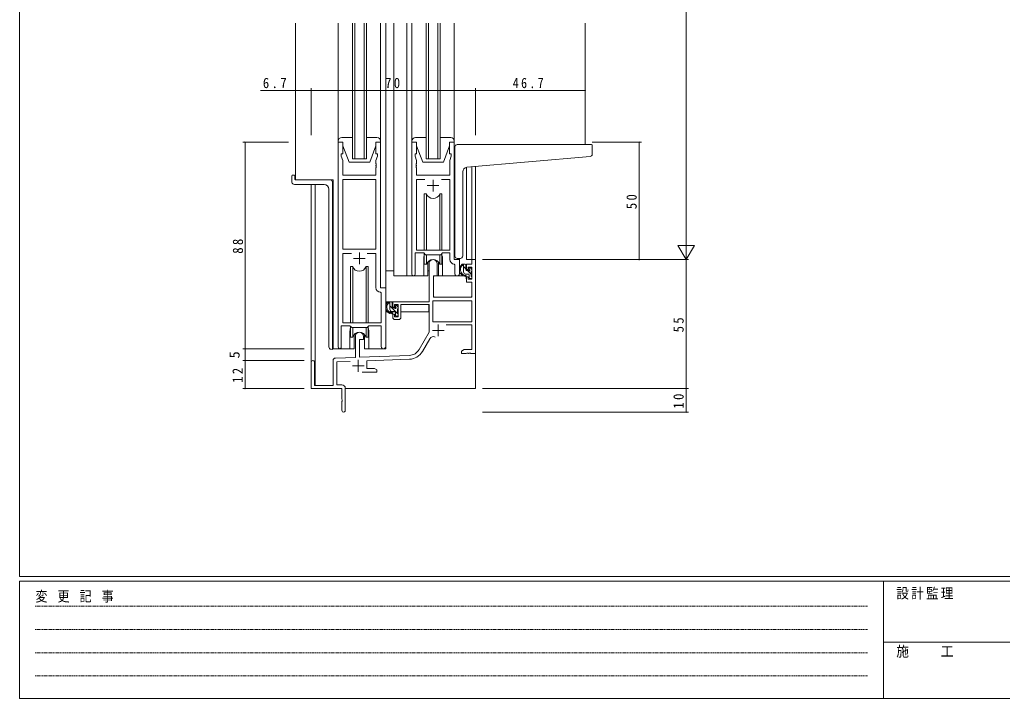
# Model space of a CAD drawing. Units: millimetres, scale not verified. Extents: x -567 to 567, y -403 to 403.
# Drawn here: x -562.7 to -144.2, y -403 to -113.7 of the extents above; entities that cross this region are included whole.
import ezdxf
from ezdxf.enums import TextEntityAlignment as Align

# ---------------------------------------------------------------- set-up
doc = ezdxf.new("R2010")
doc.units = ezdxf.units.MM
doc.header["$LTSCALE"] = 2
doc.linetypes.add('USER1', pattern=[0.375, 0.25, -0.125])
for name, color, linetype, lineweight in [('0-1_YKK_ZWAK', 7, 'Continuous', 18), ('0-3_YKK_11', 7, 'Continuous', 18), ('0-4_YKK_12', 2, 'Continuous', 18), ('0-5_YKK_13', 4, 'Continuous', 18), ('0-6_YKK_D', 6, 'Continuous', 18)]:
    doc.layers.add(name, color=color, linetype=linetype, lineweight=lineweight)
doc.styles.add('ＭＳ ゴシック', font='')
doc.styles.get('ＭＳ ゴシック').set_extended_font_data('MS Gothic')

msp = doc.modelspace()

# ---------------------------------------------------------------- linework, layer by layer
at = {"layer": '0-1_YKK_ZWAK'}
for p, q in [((-562.726, -350.982), (-562.726, 399.018)), ((537.274, -350.982), (-562.726, -350.982)), ((-562.726, -402.982), (-562.726, -352.982)), ((483.274, -352.982), (-562.726, -352.982)), ((-194.726, -352.982), (-194.726, -402.982)), ((-194.726, -378.981), (-10.726, -378.981)), ((-562.726, -402.982), (483.274, -402.982))]:
    msp.add_line(p, q, dxfattribs=at)
at = {"layer": '0-1_YKK_ZWAK', "linetype": 'USER1'}
for p, q in [((-556.157, -363.714), (-201.596, -363.714)), ((-556.157, -373.612), (-201.596, -373.612)), ((-556.157, -383.51), (-201.596, -383.51)), ((-556.157, -393.408), (-201.596, -393.408))]:
    msp.add_line(p, q, dxfattribs=at)
at = {"layer": '0-3_YKK_11'}
for p, q in [((-425.026, -165.982), (-427.026, -165.982)), ((-427.026, -165.982), (-427.026, -253.332)), ((-425.026, -170.982), (-425.026, -165.982)), ((-411.026, -165.982), (-411.026, -170.982)), ((-409.026, -165.982), (-411.026, -165.982)), ((-409.026, -227.982), (-409.026, -165.982)), ((-393.626, -165.982), (-395.626, -165.982)), ((-395.626, -165.982), (-395.626, -222.332)), ((-393.626, -170.982), (-393.626, -165.982)), ((-379.626, -165.982), (-379.626, -170.982)), ((-377.626, -165.982), (-379.626, -165.982)), ((-377.626, -215.982), (-377.626, -165.982)), ((-425.726, -170.982), (-425.026, -170.982)), ((-425.726, -171.982), (-425.726, -170.982)), ((-411.026, -170.982), (-410.326, -170.982)), ((-410.326, -170.982), (-410.326, -171.982)), ((-394.326, -170.982), (-393.626, -170.982)), ((-394.326, -171.982), (-394.326, -170.982)), ((-379.626, -170.982), (-378.926, -170.982)), ((-378.926, -170.982), (-378.926, -171.982)), ((-425.096, -173.713), (-425.726, -171.982)), ((-425.096, -179.982), (-425.096, -173.713)), ((-410.326, -171.982), (-410.956, -173.713)), ((-410.956, -173.713), (-410.956, -175.024)), ((-410.956, -175.024), (-410.836, -175.207)), ((-410.836, -175.757), (-410.956, -175.941)), ((-410.836, -175.207), (-410.836, -175.757)), ((-393.696, -173.713), (-394.326, -171.982)), ((-393.816, -175.207), (-393.696, -175.024)), ((-393.816, -175.757), (-393.816, -175.207)), ((-393.696, -175.941), (-393.816, -175.757)), ((-393.696, -175.024), (-393.696, -173.713)), ((-378.926, -171.982), (-379.556, -173.713)), ((-379.556, -173.713), (-379.556, -179.982)), ((-410.956, -175.941), (-410.956, -176.024)), ((-410.956, -176.024), (-410.836, -176.207)), ((-410.836, -176.757), (-410.956, -176.941)), ((-410.956, -176.941), (-410.956, -179.982)), ((-410.836, -176.207), (-410.836, -176.757)), ((-393.816, -176.207), (-393.696, -176.024)), ((-393.816, -176.757), (-393.816, -176.207)), ((-393.696, -176.941), (-393.816, -176.757)), ((-393.696, -176.024), (-393.696, -175.941)), ((-393.696, -179.982), (-393.696, -176.941)), ((-410.956, -179.982), (-425.096, -179.982)), ((-425.096, -181.912), (-425.096, -211.482)), ((-410.956, -181.912), (-425.096, -181.912)), ((-425.096, -181.912), (-425.096, -211.482)), ((-410.956, -211.482), (-410.956, -181.912)), ((-379.556, -179.982), (-393.696, -179.982)), ((-390.213, -181.912), (-393.696, -181.912)), ((-393.696, -181.912), (-393.696, -211.982)), ((-390.213, -181.912), (-393.696, -181.912)), ((-386.626, -181.982), (-386.626, -186.982)), ((-379.556, -181.912), (-383.039, -181.912)), ((-379.556, -211.982), (-379.556, -181.912)), ((-389.126, -184.482), (-384.126, -184.482)), ((-425.096, -211.482), (-410.956, -211.482)), ((-421.376, -213.412), (-425.096, -213.412)), ((-425.096, -213.412), (-425.096, -242.982)), ((-421.376, -213.412), (-425.096, -213.412)), ((-418.026, -212.982), (-418.026, -217.982)), ((-410.956, -213.412), (-414.676, -213.412)), ((-410.956, -227.912), (-410.956, -213.412)), ((-394.326, -213.182), (-390.626, -213.182)), ((-394.326, -222.332), (-394.326, -213.182)), ((-393.696, -211.982), (-379.556, -211.982)), ((-390.626, -213.182), (-389.896, -213.912)), ((-383.356, -213.912), (-382.626, -213.182)), ((-382.626, -213.182), (-379.556, -213.182)), ((-379.556, -213.182), (-379.556, -215.912)), ((-420.526, -215.482), (-415.526, -215.482)), ((-389.896, -213.912), (-383.356, -213.912)), ((-375.426, -215.982), (-377.626, -215.982)), ((-375.426, -222.017), (-375.426, -215.982)), ((-370.156, -215.982), (-368.526, -215.982)), ((-370.156, -217.982), (-370.156, -215.982)), ((-368.526, -215.982), (-368.526, -255.982)), ((-388.326, -233.982), (-388.326, -217.682)), ((-384.926, -217.682), (-384.926, -222.982)), ((-377.643, -217.911), (-377.356, -218.21)), ((-377.356, -218.21), (-377.356, -222.017)), ((-372.426, -217.982), (-370.156, -217.982)), ((-372.426, -220.282), (-372.426, -217.982)), ((-371.626, -220.282), (-372.426, -220.282)), ((-371.626, -219.182), (-371.626, -220.282)), ((-370.156, -219.182), (-371.626, -219.182)), ((-370.156, -224.382), (-370.156, -219.182)), ((-386.526, -222.982), (-386.526, -231.982)), ((-384.926, -222.982), (-386.526, -222.982)), ((-372.426, -223.282), (-371.626, -223.282)), ((-372.426, -225.582), (-372.426, -223.282)), ((-370.156, -225.582), (-372.426, -225.582)), ((-371.626, -223.282), (-371.626, -224.382)), ((-371.626, -224.382), (-370.156, -224.382)), ((-370.156, -231.982), (-370.156, -225.582)), ((-408.756, -230.21), (-409.043, -229.911)), ((-406.826, -227.982), (-409.026, -227.982)), ((-406.826, -253.017), (-406.826, -227.982)), ((-408.756, -242.982), (-408.756, -230.21)), ((-403.826, -233.982), (-388.326, -233.982)), ((-403.826, -236.282), (-403.826, -233.982)), ((-370.156, -233.612), (-386.696, -233.612)), ((-386.696, -233.612), (-386.696, -242.582)), ((-370.156, -233.612), (-386.696, -233.612)), ((-386.526, -231.982), (-370.156, -231.982)), ((-370.156, -242.582), (-370.156, -233.612)), ((-403.026, -236.282), (-403.826, -236.282)), ((-403.026, -235.182), (-403.026, -236.282)), ((-401.526, -235.182), (-403.026, -235.182)), ((-401.526, -240.382), (-401.526, -235.182)), ((-400.326, -235.182), (-400.326, -240.582)), ((-388.326, -235.182), (-400.326, -235.182)), ((-388.326, -246.982), (-388.326, -235.182)), ((-403.826, -239.282), (-403.026, -239.282)), ((-403.826, -240.582), (-403.826, -239.282)), ((-403.026, -239.282), (-403.026, -240.382)), ((-403.026, -240.382), (-401.526, -240.382)), ((-401.326, -241.582), (-402.826, -241.582)), ((-386.696, -242.582), (-370.156, -242.582)), ((-425.726, -244.182), (-422.026, -244.182)), ((-425.726, -253.332), (-425.726, -244.182)), ((-425.096, -242.982), (-408.756, -242.982)), ((-422.026, -244.182), (-421.296, -244.912)), ((-421.296, -244.912), (-414.756, -244.912)), ((-414.756, -244.912), (-414.026, -244.182)), ((-414.026, -244.182), (-408.756, -244.182)), ((-408.756, -244.182), (-408.756, -253.017)), ((-386.926, -246.182), (-381.926, -246.182)), ((-384.426, -243.682), (-384.426, -248.682)), ((-370.156, -243.782), (-381.027, -243.782)), ((-370.156, -254.352), (-370.156, -243.782)), ((-419.726, -257.651), (-419.726, -248.682)), ((-418.026, -249.982), (-418.026, -257.591)), ((-416.326, -249.982), (-418.026, -249.982)), ((-416.326, -248.682), (-416.326, -249.982)), ((-392.58, -254.351), (-388.326, -246.982)), ((-388.033, -249.734), (-391.169, -255.166)), ((-374.526, -254.982), (-373.435, -254.352)), ((-374.526, -255.982), (-374.526, -254.982)), ((-373.435, -254.352), (-370.156, -254.352)), ((-429.226, -269.582), (-429.226, -258.948)), ((-428.261, -257.949), (-419.726, -257.651)), ((-421.959, -259.36), (-427.596, -259.556)), ((-418.526, -258.782), (-418.526, -263.782)), ((-418.026, -257.591), (-396.736, -256.848)), ((-396.679, -258.477), (-414.826, -259.111)), ((-414.826, -259.111), (-414.826, -262.352)), ((-372.484, -255.982), (-374.526, -255.982)), ((-372.301, -255.862), (-372.484, -255.982)), ((-371.751, -255.862), (-372.301, -255.862)), ((-371.568, -255.982), (-371.751, -255.862)), ((-371.484, -255.982), (-371.568, -255.982)), ((-371.301, -255.862), (-371.484, -255.982)), ((-370.751, -255.862), (-371.301, -255.862)), ((-370.568, -255.982), (-370.751, -255.862)), ((-368.526, -255.982), (-370.568, -255.982)), ((-438.526, -270.982), (-438.526, -259.682)), ((-437.126, -259.682), (-437.126, -269.582)), ((-427.596, -259.556), (-427.596, -269.352)), ((-421.026, -261.282), (-416.026, -261.282)), ((-414.826, -262.352), (-411.617, -262.352)), ((-411.617, -262.352), (-410.526, -262.982)), ((-410.526, -262.982), (-410.526, -263.982)), ((-410.526, -263.982), (-416.876, -263.982)), ((-425.526, -270.982), (-438.526, -270.982)), ((-437.126, -269.582), (-429.226, -269.582)), ((-427.596, -269.352), (-425.526, -269.352)), ((-425.526, -275.524), (-425.526, -270.982)), ((-424.026, -270.852), (-424.026, -280.232)), ((-425.406, -275.707), (-425.526, -275.524)), ((-425.406, -276.257), (-425.406, -275.707)), ((-425.526, -276.441), (-425.406, -276.257)), ((-425.526, -280.232), (-425.526, -276.441))]:
    msp.add_line(p, q, dxfattribs=at)
for centre, radius, start, end in [((-386.626, -217.682), 1.7, 359.99999, 180.00001), ((-377.556, -215.912), 2, 180, 267.50807), ((-394.976, -222.332), 0.65, 179.99999, 0.00001), ((-376.391, -222.017), 0.965, 179.99999, 0.00001), ((-408.956, -227.912), 2, 180, 267.50807), ((-402.826, -240.582), 1, 180.00001, 269.99999), ((-401.326, -240.582), 1, 270.00001, 359.99999), ((-418.026, -248.682), 1.7, 359.99999, 180.00001), ((-386.474, -250.634), 1.8, 65.29866, 149.99999), ((-426.376, -253.332), 0.65, 179.99999, 0.00001), ((-407.791, -253.017), 0.965, 179.99999, 0.00001), ((-396.91, -251.851), 5, 272, 330), ((-396.91, -251.851), 6.63, 272, 330), ((-437.826, -259.682), 0.7, 359.99999, 180.00001), ((-428.226, -258.948), 1, 91.99998, 180), ((-425.526, -270.852), 1.5, 0.00001, 89.99999), ((-424.776, -280.232), 0.75, 179.99999, 0.00001)]:
    msp.add_arc(centre, radius, start, end, dxfattribs=at)
at = {"layer": '0-4_YKK_12'}
for p, q in [((-445.226, -115.232), (-445.226, -181.982)), ((-421.026, -172.982), (-421.026, -115.232)), ((-420.026, -115.232), (-420.026, -172.982)), ((-416.026, -172.982), (-416.026, -115.232)), ((-415.026, -115.232), (-415.026, -172.982)), ((-406.826, -115.232), (-406.826, -253.982)), ((-403.326, -115.232), (-403.326, -222.982)), ((-397.826, -115.232), (-397.826, -222.982)), ((-389.626, -172.982), (-389.626, -115.232)), ((-388.626, -115.232), (-388.626, -172.982)), ((-384.626, -172.982), (-384.626, -115.232)), ((-383.626, -115.232), (-383.626, -172.982)), ((-321.826, -115.232), (-321.826, -166.985)), ((-415.026, -172.982), (-421.026, -172.982)), ((-383.626, -172.982), (-389.626, -172.982)), ((-372.426, -176.688), (-372.426, -215.982)), ((-370.156, -215.982), (-370.156, -176.476)), ((-368.526, -176.334), (-368.526, -215.982)), ((-429.226, -181.982), (-445.226, -181.982)), ((-438.526, -259.682), (-438.526, -183.982)), ((-436.896, -183.982), (-436.896, -269.582)), ((-429.226, -181.982), (-429.226, -253.982)), ((-390.626, -215.482), (-390.626, -222.982)), ((-382.626, -215.482), (-382.626, -222.982)), ((-375.426, -215.482), (-375.426, -216.282)), ((-375.426, -216.282), (-375.426, -215.982)), ((-369.856, -215.982), (-372.426, -215.982)), ((-390.626, -222.982), (-403.326, -222.982)), ((-376.399, -222.982), (-382.626, -222.982)), ((-422.026, -246.482), (-422.026, -253.982)), ((-414.026, -246.482), (-414.026, -253.982)), ((-422.026, -253.982), (-429.226, -253.982)), ((-406.826, -253.982), (-414.026, -253.982)), ((-368.526, -255.482), (-368.526, -270.982)), ((-424.026, -270.982), (-368.526, -270.982))]:
    msp.add_line(p, q, dxfattribs=at)
for centre, start, end in [((-386.626, -215.482), 159.63586, 180), ((-386.626, -215.482), 0, 20.36414), ((-418.026, -246.482), 159.63586, 180), ((-418.026, -246.482), 0, 20.36414)]:
    msp.add_arc(centre, 4, start, end, dxfattribs=at)
at = {"layer": '0-5_YKK_13'}
for p, q in [((-427.026, -115.232), (-427.026, -171.482)), ((-409.026, -115.232), (-409.026, -171.482)), ((-395.626, -115.232), (-395.626, -171.482)), ((-377.626, -115.232), (-377.626, -171.482)), ((-427.026, -165.482), (-427.026, -165.982)), ((-427.026, -165.982), (-425.026, -165.982)), ((-421.026, -163.982), (-425.526, -163.982)), ((-425.026, -165.982), (-425.026, -167.482)), ((-410.526, -163.982), (-415.026, -163.982)), ((-411.026, -165.982), (-409.026, -165.982)), ((-411.026, -167.482), (-411.026, -165.982)), ((-409.026, -165.982), (-409.026, -165.482)), ((-395.626, -165.482), (-395.626, -165.982)), ((-395.626, -165.982), (-393.626, -165.982)), ((-389.626, -163.982), (-394.126, -163.982)), ((-393.626, -165.982), (-393.626, -167.482)), ((-379.126, -163.982), (-383.626, -163.982)), ((-379.626, -165.982), (-377.626, -165.982)), ((-379.626, -167.482), (-379.626, -165.982)), ((-377.626, -165.982), (-377.626, -165.482)), ((-376.326, -166.985), (-321.826, -166.985)), ((-319.126, -166.985), (-321.826, -166.985)), ((-318.826, -171.069), (-318.826, -167.285)), ((-425.026, -167.482), (-422.426, -174.482)), ((-411.026, -167.482), (-413.626, -174.482)), ((-393.626, -167.482), (-391.026, -174.482)), ((-379.626, -167.482), (-382.226, -174.482)), ((-377.326, -176.1), (-377.326, -167.985)), ((-422.426, -174.482), (-413.626, -174.482)), ((-391.026, -174.482), (-382.226, -174.482)), ((-372.2, -176.655), (-319.739, -172.065)), ((-377.326, -176.1), (-377.326, -177.104)), ((-377.326, -214.485), (-377.326, -177.104)), ((-374.026, -214.485), (-374.026, -178.648)), ((-446.726, -180.282), (-446.726, -182.982)), ((-446.426, -179.982), (-445.826, -179.982)), ((-433.026, -183.982), (-445.726, -183.982)), ((-445.526, -180.282), (-445.526, -181.682)), ((-430.528, -181.982), (-445.226, -181.982)), ((-429.528, -254.257), (-429.528, -182.982)), ((-431.026, -185.982), (-431.026, -253.21)), ((-390.376, -187.982), (-390.376, -211.982)), ((-389.454, -187.982), (-390.376, -187.982)), ((-389.454, -211.982), (-389.454, -187.982)), ((-383.798, -211.982), (-383.798, -187.982)), ((-382.876, -187.982), (-383.798, -187.982)), ((-382.876, -211.982), (-382.876, -187.982)), ((-390.376, -213.432), (-390.376, -217.982)), ((-382.876, -217.982), (-382.876, -213.432)), ((-389.454, -217.982), (-389.454, -213.912)), ((-388.876, -216.998), (-388.876, -222.982)), ((-384.376, -222.982), (-384.376, -216.998)), ((-383.798, -217.982), (-383.798, -213.912)), ((-376.326, -215.485), (-375.026, -215.485)), ((-421.776, -218.982), (-421.776, -242.982)), ((-420.854, -218.982), (-421.776, -218.982)), ((-420.854, -242.982), (-420.854, -218.982)), ((-415.198, -242.982), (-415.198, -218.982)), ((-414.276, -218.982), (-415.198, -218.982)), ((-414.276, -242.982), (-414.276, -218.982)), ((-403.326, -220.782), (-406.822, -220.782)), ((-406.822, -233.982), (-406.822, -220.782)), ((-390.376, -217.982), (-389.454, -217.982)), ((-388.876, -220.782), (-388.326, -220.782)), ((-383.798, -217.982), (-382.876, -217.982)), ((-372.956, -217.982), (-374.256, -217.982)), ((-373.656, -221.182), (-373.656, -217.982)), ((-372.656, -219.955), (-373.656, -218.955)), ((-372.656, -220.282), (-372.656, -218.282)), ((-371.717, -220.582), (-372.356, -220.582)), ((-370.356, -222.255), (-372.029, -220.582)), ((-371.256, -219.782), (-371.256, -220.121)), ((-370.244, -220.07), (-370.744, -219.57)), ((-370.356, -223.082), (-370.356, -221.082)), ((-370.156, -220.882), (-370.156, -220.282)), ((-388.876, -222.982), (-390.626, -222.982)), ((-386.421, -225.482), (-386.526, -225.482)), ((-386.402, -223.28), (-386.456, -229.482)), ((-372.524, -222.982), (-386.102, -222.982)), ((-382.626, -222.982), (-384.376, -222.982)), ((-371.556, -222.182), (-372.656, -222.182)), ((-372.524, -222.982), (-372.456, -225.582)), ((-372.456, -225.582), (-370.487, -225.582)), ((-371.256, -222.482), (-371.256, -223.782)), ((-370.956, -224.082), (-370.456, -224.082)), ((-370.156, -229.482), (-370.187, -225.88)), ((-370.156, -223.782), (-370.156, -223.282)), ((-386.456, -229.482), (-386.437, -231.685)), ((-370.175, -231.685), (-370.156, -229.482)), ((-388.626, -233.982), (-406.822, -233.982)), ((-406.622, -233.982), (-406.622, -235.234)), ((-404.356, -233.982), (-405.656, -233.982)), ((-405.056, -237.182), (-405.056, -233.982)), ((-404.056, -236.282), (-404.056, -234.282)), ((-386.526, -230.412), (-386.447, -230.491)), ((-386.137, -231.982), (-370.475, -231.982)), ((-406.622, -237.372), (-406.622, -238.282)), ((-406.622, -238.282), (-406.041, -238.282)), ((-405.345, -238.282), (-402.732, -238.282)), ((-401.756, -238.938), (-405.056, -235.638)), ((-402.956, -238.182), (-404.056, -238.182)), ((-403.117, -236.582), (-403.756, -236.582)), ((-402.656, -235.782), (-402.656, -236.121)), ((-402.656, -238.482), (-402.656, -239.782)), ((-401.556, -236.31), (-402.382, -235.484)), ((-401.644, -236.07), (-402.144, -235.57)), ((-401.756, -239.082), (-401.756, -237.082)), ((-401.756, -238.282), (-401.526, -238.282)), ((-401.556, -236.882), (-401.556, -236.282)), ((-388.422, -238.282), (-400.326, -238.282)), ((-388.422, -235.263), (-388.422, -238.282)), ((-402.356, -240.082), (-401.856, -240.082)), ((-401.556, -239.782), (-401.556, -239.282)), ((-421.776, -244.432), (-421.776, -248.982)), ((-420.854, -248.982), (-420.854, -244.912)), ((-415.198, -248.982), (-415.198, -244.912)), ((-414.276, -248.982), (-414.276, -244.432)), ((-421.776, -248.982), (-420.854, -248.982)), ((-420.276, -247.998), (-420.276, -253.982)), ((-415.776, -253.982), (-415.776, -247.998)), ((-415.198, -248.982), (-414.276, -248.982)), ((-430.113, -254.206), (-430.026, -254.214)), ((-429.528, -254.257), (-430.026, -254.214)), ((-422.026, -253.982), (-420.276, -253.982)), ((-415.776, -253.982), (-414.026, -253.982))]:
    msp.add_line(p, q, dxfattribs=at)
for centre, radius, start, end in [((-425.526, -165.482), 1.5, 90, 180), ((-410.526, -165.482), 1.5, 0, 90), ((-394.126, -165.482), 1.5, 90, 180), ((-379.126, -165.482), 1.5, 0, 90), ((-376.326, -167.985), 1, 135.573, 180), ((-376.326, -167.985), 1, 90, 135.573), ((-376.326, -167.985), 1, 121.36697, 135.573), ((-319.126, -167.285), 0.3, 0, 90), ((-319.826, -171.069), 1, 275, 0), ((-372.026, -178.648), 2, 95, 180), ((-446.426, -180.282), 0.3, 90, 180), ((-445.726, -182.982), 1, 180, 270), ((-445.826, -180.282), 0.3, 0, 90), ((-445.226, -181.682), 0.3, 180, 270), ((-433.026, -185.982), 2, 0, 90), ((-430.528, -182.982), 1, 0, 90), ((-386.626, -186.982), 3, 199.4715, 340.5285), ((-386.626, -218.982), 3, 19.47123, 160.52878), ((-376.326, -214.485), 1, 180, 270), ((-375.026, -214.485), 1, 270, 0), ((-418.026, -217.982), 3, 199.4715, 340.5285), ((-372.542, -220.303), 2.885, 126.45193, 263.90389), ((-372.456, -220.269), 2.504, 139.45806, 259.25217), ((-374.516, -218.387), 0.3, 301.6219, 336.95039), ((-374.056, -218.582), 0.2, 36.8699, 156.95039), ((-373.656, -218.282), 0.3, 216.8699, 270), ((-372.656, -221.182), 1, 180, 270), ((-372.956, -218.282), 0.3, 0, 90), ((-372.356, -220.282), 0.3, 180, 270), ((-371.717, -220.882), 0.3, 33.05573, 90), ((-371.256, -220.582), 0.25, 213.05573, 56.94427), ((-370.956, -219.782), 0.3, 45, 180), ((-370.956, -220.121), 0.3, 180, 236.94427), ((-370.356, -220.882), 0.2, 270, 0), ((-370.456, -220.282), 0.3, 0, 45), ((-386.102, -223.282), 0.3, 90, 179.5), ((-372.778, -222.932), 0.25, 253.6388, 125.58162), ((-371.556, -222.482), 0.3, 0, 90), ((-370.956, -223.782), 0.3, 180, 270), ((-370.487, -225.882), 0.3, 0.5, 90), ((-370.456, -223.782), 0.3, 270, 0), ((-370.356, -223.282), 0.2, 0, 90), ((-403.942, -236.303), 2.885, 126.45193, 263.90389), ((-405.456, -234.582), 0.2, 36.8699, 156.95039), ((-404.356, -234.282), 0.3, 0, 90), ((-386.137, -231.682), 0.3, 180.5, 270), ((-370.475, -231.682), 0.3, 270, 359.5), ((-403.856, -236.269), 2.504, 139.45806, 259.25217), ((-405.916, -234.387), 0.3, 301.6219, 336.95039), ((-405.056, -234.282), 0.3, 216.8699, 270), ((-404.056, -237.182), 1, 180, 270), ((-403.756, -236.282), 0.3, 180, 270), ((-403.117, -236.882), 0.3, 33.05573, 90), ((-402.956, -238.482), 0.3, 0, 90), ((-402.656, -236.582), 0.25, 213.05573, 56.94427), ((-402.356, -235.782), 0.3, 45, 180), ((-402.356, -236.121), 0.3, 180, 236.94427), ((-401.756, -236.882), 0.2, 270, 0), ((-401.856, -236.282), 0.3, 0, 45), ((-404.178, -238.932), 0.25, 253.6388, 125.58162), ((-402.356, -239.782), 0.3, 180, 270), ((-401.856, -239.782), 0.3, 270, 0), ((-401.756, -239.282), 0.2, 0, 90), ((-418.026, -249.982), 3, 19.47123, 160.52878), ((-430.026, -253.21), 1, 180, 265)]:
    msp.add_arc(centre, radius, start, end, dxfattribs=at)
at = {"layer": '0-6_YKK_D'}
for p, q in [((-278.826, 157.018), (-278.826, -208.982)), ((-445.226, -143.982), (-460.126, -143.982)), ((-445.226, -162.982), (-445.226, -142.982)), ((-438.526, -143.982), (-445.226, -143.982)), ((-438.526, -162.982), (-438.526, -142.982)), ((-438.526, -162.982), (-438.526, -142.982)), ((-438.526, -143.982), (-368.526, -143.982)), ((-368.526, -162.982), (-368.526, -142.982)), ((-368.526, -162.982), (-368.526, -142.982)), ((-368.526, -143.982), (-321.826, -143.982)), ((-321.826, -162.982), (-321.826, -142.982)), ((-448.226, -165.982), (-467.726, -165.982)), ((-466.726, -253.982), (-466.726, -165.982)), ((-318.826, -165.982), (-297.826, -165.982)), ((-298.826, -215.982), (-298.826, -165.982)), ((-278.826, -215.982), (-278.826, -203.858)), ((-275.326, -209.92), (-282.326, -209.92)), ((-278.826, -215.982), (-282.326, -209.92)), ((-278.826, -215.982), (-275.326, -209.92)), ((-365.526, -215.982), (-277.826, -215.982)), ((-318.826, -215.982), (-297.826, -215.982)), ((-318.826, -215.982), (-277.826, -215.982)), ((-278.826, -215.982), (-278.826, -270.982)), ((-441.526, -253.982), (-467.726, -253.982)), ((-448.226, -253.982), (-467.726, -253.982)), ((-466.726, -258.982), (-466.726, -253.982)), ((-441.526, -258.982), (-467.726, -258.982)), ((-441.526, -258.982), (-467.726, -258.982)), ((-466.726, -258.982), (-466.726, -270.982)), ((-441.526, -270.982), (-467.726, -270.982)), ((-365.526, -270.982), (-277.826, -270.982)), ((-365.526, -270.982), (-277.826, -270.982)), ((-278.826, -270.982), (-278.826, -280.982)), ((-365.526, -280.982), (-277.826, -280.982))]:
    msp.add_line(p, q, dxfattribs=at)
for centre, start, end in [((-445.226, -143.982), 0, 180), ((-445.226, -143.982), 180, 0), ((-438.526, -143.982), 0, 180), ((-438.526, -143.982), 0, 180), ((-438.526, -143.982), 180, 0), ((-438.526, -143.982), 180, 0), ((-368.526, -143.982), 0, 180), ((-368.526, -143.982), 0, 180), ((-368.526, -143.982), 180, 0), ((-368.526, -143.982), 180, 0), ((-321.826, -143.982), 0, 180), ((-321.826, -143.982), 180, 0), ((-466.726, -165.982), 90, 270), ((-466.726, -165.982), 270, 90), ((-298.826, -165.982), 90, 270), ((-298.826, -165.982), 270, 90), ((-298.826, -215.982), 90, 270), ((-298.826, -215.982), 270, 90), ((-466.726, -253.982), 90, 270), ((-466.726, -253.982), 90, 270), ((-466.726, -253.982), 270, 90), ((-466.726, -253.982), 270, 90), ((-466.726, -258.982), 90, 270), ((-466.726, -258.982), 90, 270), ((-466.726, -258.982), 270, 90), ((-466.726, -258.982), 270, 90), ((-466.726, -270.982), 90, 270), ((-466.726, -270.982), 270, 90), ((-278.826, -270.982), 90, 270), ((-278.826, -270.982), 90, 270), ((-278.826, -270.982), 270, 90), ((-278.826, -270.982), 270, 90), ((-278.826, -280.982), 90, 270), ((-278.826, -280.982), 270, 90)]:
    msp.add_arc(centre, 0.106, start, end, dxfattribs=at)

# ---------------------------------------------------------------- texts
at = {"layer": '0-1_YKK_ZWAK', "char_height": 4.399, "attachment_point": 7, "style": 'ＭＳ ゴシック'}
for s, insert in [('\\T1.17;\\W0.9;設計監理', (-189.341, -360.886)), ('\\T1.23;\\W0.85;変\\~更\\~記\\~事', (-555.991, -362.192)), ('\\T1.17;\\W0.9;施\u3000\u3000工', (-189.341, -385.631))]:
    msp.add_mtext(s, dxfattribs=dict(at, insert=insert))
at = {"layer": '0-6_YKK_D', "color": 7, "style": 'ＭＳ ゴシック'}
msp.add_text('5', height=4.399, rotation=90, dxfattribs=at).set_placement((-467.726, -258.082), align=Align.BOTTOM_LEFT)
at = {"layer": '0-6_YKK_D', "color": 7, "char_height": 4.399, "attachment_point": 7, "style": 'ＭＳ ゴシック'}
for s, insert in [('\\T1.38;\\W0.9;6.7', (-459.126, -142.982)), ('\\T1.37;\\W0.9;70', (-407.046, -142.982)), ('\\T1.39;\\W0.85;46.7', (-352.696, -142.982))]:
    msp.add_mtext(s, dxfattribs=dict(at, insert=insert))
at = {"layer": '0-6_YKK_D', "color": 7, "char_height": 4.399, "attachment_point": 7, "rotation": 90, "style": 'ＭＳ ゴシック'}
for s, insert in [('\\T1.37;\\W0.9;50', (-299.826, -194.502)), ('\\T1.37;\\W0.9;88', (-467.526, -213.502)), ('\\T1.37;\\W0.9;55', (-279.826, -247.002)), ('\\T1.37;\\W0.9;12', (-467.726, -268.502)), ('\\T1.37;\\W0.9;10', (-279.826, -279.502))]:
    msp.add_mtext(s, dxfattribs=dict(at, insert=insert))

doc.saveas('drawing.dxf')
